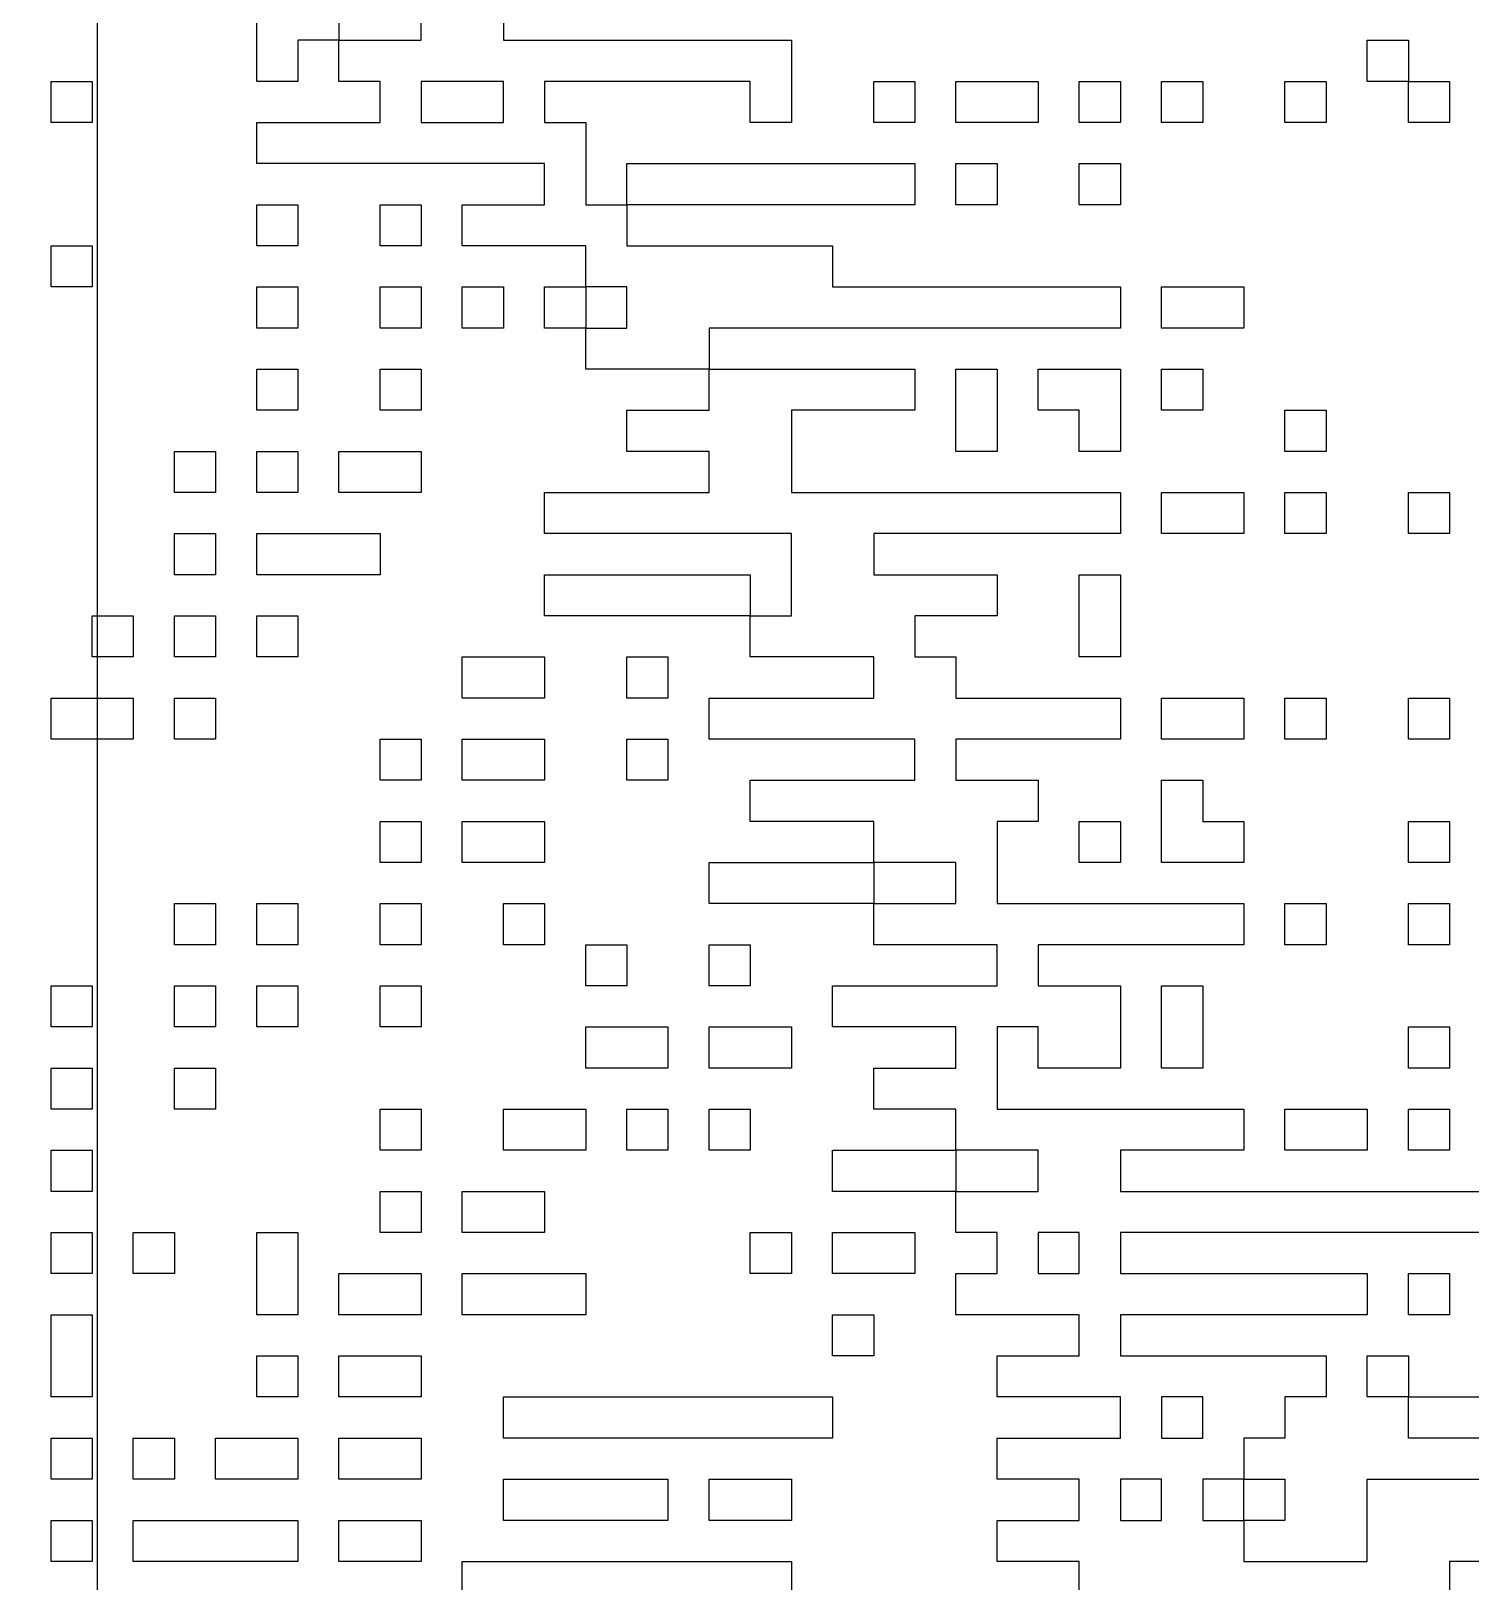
# Model space of a CAD drawing. Header units: inches. Extents: x 0.02 to 6.01, y 0.01 to 5.6.
# Drawn here: x 3.8224 to 3.9937, y 3.0214 to 3.206 of the extents above; entities that cross this region are included whole.
import ezdxf

# ---------------------------------------------------------------- set-up
doc = ezdxf.new("R2010")
doc.units = ezdxf.units.IN
doc.header["$MEASUREMENT"] = 0
for name, color, linetype in [('Bottom Layer', 5, 'Continuous'), ('Bottom Overlay', 54, 'Continuous'), ('Top Layer', 1, 'Continuous')]:
    doc.layers.add(name, color=color, linetype=linetype)

msp = doc.modelspace()

# ---------------------------------------------------------------- linework, layer by layer
at = {"layer": 'Bottom Layer'}
msp.add_lwpolyline([(4.54993, 5.5954, 0.01, 0.01, -0.760418), (3.00371, 0.01993, 0.01, 0.01, 0)], format="xyseb", dxfattribs=at)
at = {"layer": 'Bottom Overlay'}
for p, q in [((3.84923, 3.2), (3.84923, 3.20979)), ((3.85901, 3.20979), (3.85901, 3.20489)), ((3.8688, 3.20489), (3.8688, 3.20979)), ((3.87859, 3.20979), (3.87859, 3.20489)), ((3.85412, 3.20489), (3.85412, 3.2)), ((3.85901, 3.20489), (3.85412, 3.20489)), ((3.85901, 3.2), (3.85901, 3.20489)), ((3.85901, 3.20489), (3.8688, 3.20489)), ((3.87859, 3.20489), (3.91284, 3.20489)), ((3.91284, 3.20489), (3.91284, 3.19511)), ((3.98135, 3.2), (3.98135, 3.20489)), ((3.98135, 3.20489), (3.98624, 3.20489)), ((3.98624, 3.20489), (3.98624, 3.2)), ((3.82476, 3.2), (3.82965, 3.2)), ((3.82476, 3.19511), (3.82476, 3.2)), ((3.82965, 3.2), (3.82965, 3.19511)), ((3.85412, 3.2), (3.84923, 3.2)), ((3.86391, 3.2), (3.85901, 3.2)), ((3.86391, 3.19511), (3.86391, 3.2)), ((3.87859, 3.2), (3.8688, 3.2)), ((3.8688, 3.2), (3.8688, 3.19511)), ((3.87859, 3.19511), (3.87859, 3.2)), ((3.90795, 3.2), (3.88348, 3.2)), ((3.88348, 3.2), (3.88348, 3.19511)), ((3.90795, 3.19511), (3.90795, 3.2)), ((3.92263, 3.19511), (3.92263, 3.2)), ((3.92263, 3.2), (3.92752, 3.2)), ((3.92752, 3.2), (3.92752, 3.19511)), ((3.93241, 3.19511), (3.93241, 3.2)), ((3.93241, 3.2), (3.9422, 3.2)), ((3.9422, 3.2), (3.9422, 3.19511)), ((3.94709, 3.19511), (3.94709, 3.2)), ((3.94709, 3.2), (3.95199, 3.2)), ((3.95199, 3.2), (3.95199, 3.19511)), ((3.95688, 3.19511), (3.95688, 3.2)), ((3.95688, 3.2), (3.96177, 3.2)), ((3.96177, 3.2), (3.96177, 3.19511)), ((3.97156, 3.19511), (3.97156, 3.2)), ((3.97156, 3.2), (3.97645, 3.2)), ((3.97645, 3.2), (3.97645, 3.19511)), ((3.98624, 3.2), (3.98135, 3.2)), ((3.98624, 3.19511), (3.98624, 3.2)), ((3.98624, 3.2), (3.99113, 3.2)), ((3.99113, 3.2), (3.99113, 3.19511)), ((3.82965, 3.19511), (3.82476, 3.19511)), ((3.84923, 3.19021), (3.84923, 3.19511)), ((3.84923, 3.19511), (3.86391, 3.19511)), ((3.8688, 3.19511), (3.87859, 3.19511)), ((3.88348, 3.19511), (3.88837, 3.19511)), ((3.88837, 3.19511), (3.88837, 3.18532)), ((3.91284, 3.19511), (3.90795, 3.19511)), ((3.92752, 3.19511), (3.92263, 3.19511)), ((3.9422, 3.19511), (3.93241, 3.19511)), ((3.95199, 3.19511), (3.94709, 3.19511)), ((3.96177, 3.19511), (3.95688, 3.19511)), ((3.97645, 3.19511), (3.97156, 3.19511)), ((3.99113, 3.19511), (3.98624, 3.19511)), ((3.88348, 3.19021), (3.84923, 3.19021)), ((3.88348, 3.18532), (3.88348, 3.19021)), ((3.89327, 3.18532), (3.89327, 3.19021)), ((3.89327, 3.19021), (3.92263, 3.19021)), ((3.92263, 3.19021), (3.92752, 3.19021)), ((3.92752, 3.19021), (3.92752, 3.18532)), ((3.93241, 3.19021), (3.93731, 3.19021)), ((3.93241, 3.18532), (3.93241, 3.19021)), ((3.93731, 3.19021), (3.93731, 3.18532)), ((3.94709, 3.19021), (3.95199, 3.19021)), ((3.94709, 3.18532), (3.94709, 3.19021)), ((3.95199, 3.19021), (3.95199, 3.18532)), ((3.84923, 3.18043), (3.84923, 3.18532)), ((3.84923, 3.18532), (3.85412, 3.18532)), ((3.85412, 3.18532), (3.85412, 3.18043)), ((3.86391, 3.18043), (3.86391, 3.18532)), ((3.86391, 3.18532), (3.8688, 3.18532)), ((3.8688, 3.18532), (3.8688, 3.18043)), ((3.87369, 3.18043), (3.87369, 3.18532)), ((3.87369, 3.18532), (3.88348, 3.18532)), ((3.88837, 3.18532), (3.89327, 3.18532)), ((3.89327, 3.18532), (3.89327, 3.18043)), ((3.92752, 3.18532), (3.89327, 3.18532)), ((3.93731, 3.18532), (3.93241, 3.18532)), ((3.95199, 3.18532), (3.94709, 3.18532)), ((3.82476, 3.18043), (3.82965, 3.18043)), ((3.82476, 3.17553), (3.82476, 3.18043)), ((3.82965, 3.18043), (3.82965, 3.17553)), ((3.85412, 3.18043), (3.84923, 3.18043)), ((3.8688, 3.18043), (3.86391, 3.18043)), ((3.88837, 3.18043), (3.87369, 3.18043)), ((3.88837, 3.17553), (3.88837, 3.18043)), ((3.89327, 3.18043), (3.91773, 3.18043)), ((3.91773, 3.18043), (3.91773, 3.17553)), ((3.82965, 3.17553), (3.82476, 3.17553)), ((3.84923, 3.17064), (3.84923, 3.17553)), ((3.84923, 3.17553), (3.85412, 3.17553)), ((3.85412, 3.17553), (3.85412, 3.17064)), ((3.86391, 3.17064), (3.86391, 3.17553)), ((3.86391, 3.17553), (3.8688, 3.17553)), ((3.8688, 3.17553), (3.8688, 3.17064)), ((3.87369, 3.17064), (3.87369, 3.17553)), ((3.87369, 3.17553), (3.87859, 3.17553)), ((3.87859, 3.17553), (3.87859, 3.17064)), ((3.88348, 3.17064), (3.88348, 3.17553)), ((3.88348, 3.17553), (3.88837, 3.17553)), ((3.88837, 3.17553), (3.88837, 3.17064)), ((3.89327, 3.17553), (3.88837, 3.17553)), ((3.89327, 3.17064), (3.89327, 3.17553)), ((3.91773, 3.17553), (3.95199, 3.17553)), ((3.95199, 3.17553), (3.95199, 3.17064)), ((3.95688, 3.17064), (3.95688, 3.17553)), ((3.95688, 3.17553), (3.96667, 3.17553)), ((3.96667, 3.17553), (3.96667, 3.17064)), ((3.85412, 3.17064), (3.84923, 3.17064)), ((3.8688, 3.17064), (3.86391, 3.17064)), ((3.87859, 3.17064), (3.87369, 3.17064)), ((3.88837, 3.17064), (3.88348, 3.17064)), ((3.88837, 3.16575), (3.88837, 3.17064)), ((3.88837, 3.17064), (3.89327, 3.17064)), ((3.95199, 3.17064), (3.90305, 3.17064)), ((3.90305, 3.17064), (3.90305, 3.16575)), ((3.96667, 3.17064), (3.95688, 3.17064)), ((3.84923, 3.16085), (3.84923, 3.16575)), ((3.84923, 3.16575), (3.85412, 3.16575)), ((3.85412, 3.16575), (3.85412, 3.16085)), ((3.86391, 3.16085), (3.86391, 3.16575)), ((3.86391, 3.16575), (3.8688, 3.16575)), ((3.8688, 3.16575), (3.8688, 3.16085)), ((3.90305, 3.16575), (3.88837, 3.16575)), ((3.90305, 3.16085), (3.90305, 3.16575)), ((3.90305, 3.16575), (3.92752, 3.16575)), ((3.92752, 3.16575), (3.92752, 3.16085)), ((3.93241, 3.16085), (3.93241, 3.16575)), ((3.93241, 3.16575), (3.93731, 3.16575)), ((3.93731, 3.16575), (3.93731, 3.15596)), ((3.9422, 3.16085), (3.9422, 3.16575)), ((3.9422, 3.16575), (3.95199, 3.16575)), ((3.95199, 3.16575), (3.95199, 3.15596)), ((3.95688, 3.16085), (3.95688, 3.16575)), ((3.95688, 3.16575), (3.96177, 3.16575)), ((3.96177, 3.16575), (3.96177, 3.16085)), ((3.85412, 3.16085), (3.84923, 3.16085)), ((3.8688, 3.16085), (3.86391, 3.16085)), ((3.89327, 3.15596), (3.89327, 3.16085)), ((3.89327, 3.16085), (3.90305, 3.16085)), ((3.92752, 3.16085), (3.91284, 3.16085)), ((3.91284, 3.16085), (3.91284, 3.15107)), ((3.93241, 3.15596), (3.93241, 3.16085)), ((3.94709, 3.16085), (3.9422, 3.16085)), ((3.94709, 3.15596), (3.94709, 3.16085)), ((3.96177, 3.16085), (3.95688, 3.16085)), ((3.97156, 3.15596), (3.97156, 3.16085)), ((3.97156, 3.16085), (3.97645, 3.16085)), ((3.97645, 3.16085), (3.97645, 3.15596)), ((3.83944, 3.15107), (3.83944, 3.15596)), ((3.83944, 3.15596), (3.84433, 3.15596)), ((3.84433, 3.15596), (3.84433, 3.15107)), ((3.84923, 3.15107), (3.84923, 3.15596)), ((3.84923, 3.15596), (3.85412, 3.15596)), ((3.85412, 3.15596), (3.85412, 3.15107)), ((3.85901, 3.15107), (3.85901, 3.15596)), ((3.85901, 3.15596), (3.86391, 3.15596)), ((3.86391, 3.15596), (3.8688, 3.15596)), ((3.8688, 3.15596), (3.8688, 3.15107)), ((3.90305, 3.15596), (3.89327, 3.15596)), ((3.90305, 3.15107), (3.90305, 3.15596)), ((3.93731, 3.15596), (3.93241, 3.15596)), ((3.95199, 3.15596), (3.94709, 3.15596)), ((3.97645, 3.15596), (3.97156, 3.15596)), ((3.84433, 3.15107), (3.83944, 3.15107)), ((3.85412, 3.15107), (3.84923, 3.15107)), ((3.8688, 3.15107), (3.85901, 3.15107)), ((3.88348, 3.14617), (3.88348, 3.15107)), ((3.88348, 3.15107), (3.90305, 3.15107)), ((3.91284, 3.15107), (3.95199, 3.15107)), ((3.95199, 3.15107), (3.95199, 3.14617)), ((3.95688, 3.14617), (3.95688, 3.15107)), ((3.95688, 3.15107), (3.96667, 3.15107)), ((3.96667, 3.15107), (3.96667, 3.14617)), ((3.97156, 3.15107), (3.97645, 3.15107)), ((3.97156, 3.14617), (3.97156, 3.15107)), ((3.97645, 3.15107), (3.97645, 3.14617)), ((3.98624, 3.14617), (3.98624, 3.15107)), ((3.98624, 3.15107), (3.99113, 3.15107)), ((3.99113, 3.15107), (3.99113, 3.14617)), ((3.83944, 3.14617), (3.84433, 3.14617)), ((3.83944, 3.14128), (3.83944, 3.14617)), ((3.84433, 3.14617), (3.84433, 3.14128)), ((3.84923, 3.14128), (3.84923, 3.14617)), ((3.84923, 3.14617), (3.85412, 3.14617)), ((3.85412, 3.14617), (3.85901, 3.14617)), ((3.85901, 3.14617), (3.86391, 3.14617)), ((3.86391, 3.14617), (3.86391, 3.14128)), ((3.91284, 3.14617), (3.88348, 3.14617)), ((3.91284, 3.13639), (3.91284, 3.14617)), ((3.95199, 3.14617), (3.92263, 3.14617)), ((3.92263, 3.14617), (3.92263, 3.14128)), ((3.96177, 3.14617), (3.95688, 3.14617)), ((3.96667, 3.14617), (3.96177, 3.14617)), ((3.97645, 3.14617), (3.97156, 3.14617)), ((3.99113, 3.14617), (3.98624, 3.14617)), ((3.84433, 3.14128), (3.83944, 3.14128)), ((3.86391, 3.14128), (3.84923, 3.14128)), ((3.88348, 3.13639), (3.88348, 3.14128)), ((3.88348, 3.14128), (3.90795, 3.14128)), ((3.90795, 3.14128), (3.90795, 3.13639)), ((3.92263, 3.14128), (3.93731, 3.14128)), ((3.93731, 3.14128), (3.93731, 3.13639)), ((3.94709, 3.13149), (3.94709, 3.14128)), ((3.94709, 3.14128), (3.95199, 3.14128)), ((3.95199, 3.14128), (3.95199, 3.13149)), ((3.82965, 3.13149), (3.82965, 3.13639)), ((3.82965, 3.13639), (3.83455, 3.13639)), ((3.83455, 3.13639), (3.83455, 3.13149)), ((3.83944, 3.13639), (3.84433, 3.13639)), ((3.83944, 3.13149), (3.83944, 3.13639)), ((3.84433, 3.13639), (3.84433, 3.13149)), ((3.84923, 3.13149), (3.84923, 3.13639)), ((3.84923, 3.13639), (3.85412, 3.13639)), ((3.85412, 3.13639), (3.85412, 3.13149)), ((3.90305, 3.13639), (3.88348, 3.13639)), ((3.90795, 3.13639), (3.90305, 3.13639)), ((3.90795, 3.13149), (3.90795, 3.13639)), ((3.90795, 3.13639), (3.91284, 3.13639)), ((3.93731, 3.13639), (3.92752, 3.13639)), ((3.92752, 3.13639), (3.92752, 3.13149)), ((3.83455, 3.13149), (3.82965, 3.13149)), ((3.84433, 3.13149), (3.83944, 3.13149)), ((3.85412, 3.13149), (3.84923, 3.13149)), ((3.87369, 3.1266), (3.87369, 3.13149)), ((3.87369, 3.13149), (3.88348, 3.13149)), ((3.88348, 3.13149), (3.88348, 3.1266)), ((3.89327, 3.13149), (3.89816, 3.13149)), ((3.89327, 3.1266), (3.89327, 3.13149)), ((3.89816, 3.13149), (3.89816, 3.1266)), ((3.92263, 3.13149), (3.90795, 3.13149)), ((3.92263, 3.1266), (3.92263, 3.13149)), ((3.92752, 3.13149), (3.93241, 3.13149)), ((3.93241, 3.13149), (3.93241, 3.1266)), ((3.95199, 3.13149), (3.94709, 3.13149)), ((3.82476, 3.1266), (3.82965, 3.1266)), ((3.82476, 3.12171), (3.82476, 3.1266)), ((3.82965, 3.1266), (3.83455, 3.1266)), ((3.83455, 3.1266), (3.83455, 3.12171)), ((3.83944, 3.12171), (3.83944, 3.1266)), ((3.83944, 3.1266), (3.84433, 3.1266)), ((3.84433, 3.1266), (3.84433, 3.12171)), ((3.88348, 3.1266), (3.87369, 3.1266)), ((3.89816, 3.1266), (3.89327, 3.1266)), ((3.90305, 3.12171), (3.90305, 3.1266)), ((3.90305, 3.1266), (3.92263, 3.1266)), ((3.93241, 3.1266), (3.95199, 3.1266)), ((3.95199, 3.1266), (3.95199, 3.12171)), ((3.95688, 3.12171), (3.95688, 3.1266)), ((3.95688, 3.1266), (3.96667, 3.1266)), ((3.96667, 3.1266), (3.96667, 3.12171)), ((3.97156, 3.12171), (3.97156, 3.1266)), ((3.97156, 3.1266), (3.97645, 3.1266)), ((3.97645, 3.1266), (3.97645, 3.12171)), ((3.98624, 3.12171), (3.98624, 3.1266)), ((3.98624, 3.1266), (3.99113, 3.1266)), ((3.99113, 3.1266), (3.99113, 3.12171)), ((3.83455, 3.12171), (3.82476, 3.12171)), ((3.84433, 3.12171), (3.83944, 3.12171)), ((3.86391, 3.12171), (3.8688, 3.12171)), ((3.86391, 3.11681), (3.86391, 3.12171)), ((3.8688, 3.12171), (3.8688, 3.11681)), ((3.87369, 3.11681), (3.87369, 3.12171)), ((3.87369, 3.12171), (3.88348, 3.12171)), ((3.88348, 3.12171), (3.88348, 3.11681)), ((3.89327, 3.11681), (3.89327, 3.12171)), ((3.89327, 3.12171), (3.89816, 3.12171)), ((3.89816, 3.12171), (3.89816, 3.11681)), ((3.92752, 3.12171), (3.90305, 3.12171)), ((3.92752, 3.11681), (3.92752, 3.12171)), ((3.95199, 3.12171), (3.93241, 3.12171)), ((3.93241, 3.12171), (3.93241, 3.11681)), ((3.96177, 3.12171), (3.95688, 3.12171)), ((3.96667, 3.12171), (3.96177, 3.12171)), ((3.97645, 3.12171), (3.97156, 3.12171)), ((3.99113, 3.12171), (3.98624, 3.12171)), ((3.8688, 3.11681), (3.86391, 3.11681)), ((3.88348, 3.11681), (3.87369, 3.11681)), ((3.89816, 3.11681), (3.89327, 3.11681)), ((3.90795, 3.11192), (3.90795, 3.11681)), ((3.90795, 3.11681), (3.92752, 3.11681)), ((3.93241, 3.11681), (3.9422, 3.11681)), ((3.9422, 3.11681), (3.9422, 3.11192)), ((3.95688, 3.10703), (3.95688, 3.11681)), ((3.95688, 3.11681), (3.96177, 3.11681)), ((3.96177, 3.11681), (3.96177, 3.11192)), ((3.86391, 3.11192), (3.8688, 3.11192)), ((3.86391, 3.10703), (3.86391, 3.11192)), ((3.8688, 3.11192), (3.8688, 3.10703)), ((3.87369, 3.10703), (3.87369, 3.11192)), ((3.87369, 3.11192), (3.88348, 3.11192)), ((3.88348, 3.11192), (3.88348, 3.10703)), ((3.92263, 3.11192), (3.90795, 3.11192)), ((3.92263, 3.10703), (3.92263, 3.11192)), ((3.9422, 3.11192), (3.93731, 3.11192)), ((3.93731, 3.11192), (3.93731, 3.10213)), ((3.94709, 3.10703), (3.94709, 3.11192)), ((3.94709, 3.11192), (3.95199, 3.11192)), ((3.95199, 3.11192), (3.95199, 3.10703)), ((3.96177, 3.11192), (3.96667, 3.11192)), ((3.96667, 3.11192), (3.96667, 3.10703)), ((3.98624, 3.10703), (3.98624, 3.11192)), ((3.98624, 3.11192), (3.99113, 3.11192)), ((3.99113, 3.11192), (3.99113, 3.10703)), ((3.8688, 3.10703), (3.86391, 3.10703)), ((3.88348, 3.10703), (3.87369, 3.10703)), ((3.90305, 3.10213), (3.90305, 3.10703)), ((3.90305, 3.10703), (3.91284, 3.10703)), ((3.91284, 3.10703), (3.91773, 3.10703)), ((3.91773, 3.10703), (3.92263, 3.10703)), ((3.92263, 3.10703), (3.92263, 3.10213)), ((3.93241, 3.10703), (3.92263, 3.10703)), ((3.93241, 3.10213), (3.93241, 3.10703)), ((3.95199, 3.10703), (3.94709, 3.10703)), ((3.96177, 3.10703), (3.95688, 3.10703)), ((3.96667, 3.10703), (3.96177, 3.10703)), ((3.99113, 3.10703), (3.98624, 3.10703)), ((3.83944, 3.10213), (3.84433, 3.10213)), ((3.83944, 3.09724), (3.83944, 3.10213)), ((3.84433, 3.10213), (3.84433, 3.09724)), ((3.84923, 3.10213), (3.85412, 3.10213)), ((3.84923, 3.09724), (3.84923, 3.10213)), ((3.85412, 3.10213), (3.85412, 3.09724)), ((3.86391, 3.09724), (3.86391, 3.10213)), ((3.86391, 3.10213), (3.8688, 3.10213)), ((3.8688, 3.10213), (3.8688, 3.09724)), ((3.87859, 3.10213), (3.88348, 3.10213)), ((3.87859, 3.09724), (3.87859, 3.10213)), ((3.88348, 3.10213), (3.88348, 3.09724)), ((3.92263, 3.10213), (3.90305, 3.10213)), ((3.92263, 3.09724), (3.92263, 3.10213)), ((3.92263, 3.10213), (3.93241, 3.10213)), ((3.93731, 3.10213), (3.96667, 3.10213)), ((3.96667, 3.10213), (3.96667, 3.09724)), ((3.97156, 3.10213), (3.97645, 3.10213)), ((3.97156, 3.09724), (3.97156, 3.10213)), ((3.97645, 3.10213), (3.97645, 3.09724)), ((3.98624, 3.09724), (3.98624, 3.10213)), ((3.98624, 3.10213), (3.99113, 3.10213)), ((3.99113, 3.10213), (3.99113, 3.09724)), ((3.84433, 3.09724), (3.83944, 3.09724)), ((3.85412, 3.09724), (3.84923, 3.09724)), ((3.8688, 3.09724), (3.86391, 3.09724)), ((3.88348, 3.09724), (3.87859, 3.09724)), ((3.88837, 3.09724), (3.89327, 3.09724)), ((3.88837, 3.09235), (3.88837, 3.09724)), ((3.89327, 3.09724), (3.89327, 3.09235)), ((3.90305, 3.09235), (3.90305, 3.09724)), ((3.90305, 3.09724), (3.90795, 3.09724)), ((3.90795, 3.09724), (3.90795, 3.09235)), ((3.93731, 3.09724), (3.92263, 3.09724)), ((3.93731, 3.09235), (3.93731, 3.09724)), ((3.96667, 3.09724), (3.9422, 3.09724)), ((3.9422, 3.09724), (3.9422, 3.09235)), ((3.97645, 3.09724), (3.97156, 3.09724)), ((3.99113, 3.09724), (3.98624, 3.09724)), ((3.82476, 3.08745), (3.82476, 3.09235)), ((3.82476, 3.09235), (3.82965, 3.09235)), ((3.82965, 3.09235), (3.82965, 3.08745)), ((3.83944, 3.08745), (3.83944, 3.09235)), ((3.83944, 3.09235), (3.84433, 3.09235)), ((3.84433, 3.09235), (3.84433, 3.08745)), ((3.84923, 3.08745), (3.84923, 3.09235)), ((3.84923, 3.09235), (3.85412, 3.09235)), ((3.85412, 3.09235), (3.85412, 3.08745)), ((3.86391, 3.08745), (3.86391, 3.09235)), ((3.86391, 3.09235), (3.8688, 3.09235)), ((3.8688, 3.09235), (3.8688, 3.08745)), ((3.89327, 3.09235), (3.88837, 3.09235)), ((3.90795, 3.09235), (3.90305, 3.09235)), ((3.91773, 3.08745), (3.91773, 3.09235)), ((3.91773, 3.09235), (3.93731, 3.09235)), ((3.9422, 3.09235), (3.95199, 3.09235)), ((3.95199, 3.09235), (3.95199, 3.08256)), ((3.95688, 3.08256), (3.95688, 3.09235)), ((3.95688, 3.09235), (3.96177, 3.09235)), ((3.96177, 3.09235), (3.96177, 3.08745)), ((3.82965, 3.08745), (3.82476, 3.08745)), ((3.84433, 3.08745), (3.83944, 3.08745)), ((3.85412, 3.08745), (3.84923, 3.08745)), ((3.8688, 3.08745), (3.86391, 3.08745)), ((3.88837, 3.08256), (3.88837, 3.08745)), ((3.88837, 3.08745), (3.89327, 3.08745)), ((3.89327, 3.08745), (3.89816, 3.08745)), ((3.89816, 3.08745), (3.89816, 3.08256)), ((3.90305, 3.08256), (3.90305, 3.08745)), ((3.90305, 3.08745), (3.91284, 3.08745)), ((3.91284, 3.08745), (3.91284, 3.08256)), ((3.93241, 3.08745), (3.91773, 3.08745)), ((3.93241, 3.08256), (3.93241, 3.08745)), ((3.9422, 3.08745), (3.93731, 3.08745)), ((3.93731, 3.08745), (3.93731, 3.07767)), ((3.9422, 3.08256), (3.9422, 3.08745)), ((3.96177, 3.08745), (3.96177, 3.08256)), ((3.98624, 3.08256), (3.98624, 3.08745)), ((3.98624, 3.08745), (3.99113, 3.08745)), ((3.99113, 3.08745), (3.99113, 3.08256)), ((3.82476, 3.07767), (3.82476, 3.08256)), ((3.82476, 3.08256), (3.82965, 3.08256)), ((3.82965, 3.08256), (3.82965, 3.07767)), ((3.83944, 3.07767), (3.83944, 3.08256)), ((3.83944, 3.08256), (3.84433, 3.08256)), ((3.84433, 3.08256), (3.84433, 3.07767)), ((3.89816, 3.08256), (3.88837, 3.08256)), ((3.90795, 3.08256), (3.90305, 3.08256)), ((3.91284, 3.08256), (3.90795, 3.08256)), ((3.92263, 3.07767), (3.92263, 3.08256)), ((3.92263, 3.08256), (3.93241, 3.08256)), ((3.95199, 3.08256), (3.9422, 3.08256)), ((3.96177, 3.08256), (3.95688, 3.08256)), ((3.99113, 3.08256), (3.98624, 3.08256)), ((3.82965, 3.07767), (3.82476, 3.07767)), ((3.84433, 3.07767), (3.83944, 3.07767)), ((3.86391, 3.07277), (3.86391, 3.07767)), ((3.86391, 3.07767), (3.8688, 3.07767)), ((3.8688, 3.07767), (3.8688, 3.07277)), ((3.87859, 3.07277), (3.87859, 3.07767)), ((3.87859, 3.07767), (3.88837, 3.07767)), ((3.88837, 3.07767), (3.88837, 3.07277)), ((3.89327, 3.07767), (3.89816, 3.07767)), ((3.89327, 3.07277), (3.89327, 3.07767)), ((3.89816, 3.07767), (3.89816, 3.07277)), ((3.90305, 3.07767), (3.90795, 3.07767)), ((3.90305, 3.07277), (3.90305, 3.07767)), ((3.90795, 3.07767), (3.90795, 3.07277)), ((3.93241, 3.07767), (3.92263, 3.07767)), ((3.93241, 3.07277), (3.93241, 3.07767)), ((3.93731, 3.07767), (3.96667, 3.07767)), ((3.96667, 3.07767), (3.96667, 3.07277)), ((3.97156, 3.07277), (3.97156, 3.07767)), ((3.97156, 3.07767), (3.98135, 3.07767)), ((3.98135, 3.07767), (3.98135, 3.07277)), ((3.98624, 3.07767), (3.99113, 3.07767)), ((3.98624, 3.07277), (3.98624, 3.07767)), ((3.99113, 3.07767), (3.99113, 3.07277)), ((3.82476, 3.06788), (3.82476, 3.07277)), ((3.82476, 3.07277), (3.82965, 3.07277)), ((3.82965, 3.07277), (3.82965, 3.06788)), ((3.8688, 3.07277), (3.86391, 3.07277)), ((3.88837, 3.07277), (3.87859, 3.07277)), ((3.89816, 3.07277), (3.89327, 3.07277)), ((3.90795, 3.07277), (3.90305, 3.07277)), ((3.91773, 3.07277), (3.92263, 3.07277)), ((3.91773, 3.06788), (3.91773, 3.07277)), ((3.92263, 3.07277), (3.93241, 3.07277)), ((3.93241, 3.07277), (3.93241, 3.06788)), ((3.9422, 3.07277), (3.93241, 3.07277)), ((3.9422, 3.06788), (3.9422, 3.07277)), ((3.96667, 3.07277), (3.95199, 3.07277)), ((3.95199, 3.07277), (3.95199, 3.06788)), ((3.97645, 3.07277), (3.97156, 3.07277)), ((3.98135, 3.07277), (3.97645, 3.07277)), ((3.99113, 3.07277), (3.98624, 3.07277)), ((3.82965, 3.06788), (3.82476, 3.06788)), ((3.86391, 3.06299), (3.86391, 3.06788)), ((3.86391, 3.06788), (3.8688, 3.06788)), ((3.8688, 3.06788), (3.8688, 3.06299)), ((3.87369, 3.06299), (3.87369, 3.06788)), ((3.87369, 3.06788), (3.87859, 3.06788)), ((3.87859, 3.06788), (3.88348, 3.06788)), ((3.88348, 3.06788), (3.88348, 3.06299)), ((3.93241, 3.06788), (3.91773, 3.06788)), ((3.93241, 3.06299), (3.93241, 3.06788)), ((3.93241, 3.06788), (3.9422, 3.06788)), ((3.95199, 3.06788), (4.01071, 3.06788)), ((3.82476, 3.06299), (3.82965, 3.06299)), ((3.82476, 3.05809), (3.82476, 3.06299)), ((3.82965, 3.06299), (3.82965, 3.05809)), ((3.83455, 3.05809), (3.83455, 3.06299)), ((3.83455, 3.06299), (3.83944, 3.06299)), ((3.83944, 3.06299), (3.83944, 3.05809)), ((3.84923, 3.05809), (3.84923, 3.06299)), ((3.84923, 3.06299), (3.85412, 3.06299)), ((3.85412, 3.06299), (3.85412, 3.0532)), ((3.8688, 3.06299), (3.86391, 3.06299)), ((3.88348, 3.06299), (3.87369, 3.06299)), ((3.90795, 3.06299), (3.91284, 3.06299)), ((3.90795, 3.05809), (3.90795, 3.06299)), ((3.91284, 3.06299), (3.91284, 3.05809)), ((3.91773, 3.05809), (3.91773, 3.06299)), ((3.91773, 3.06299), (3.92752, 3.06299)), ((3.92752, 3.06299), (3.92752, 3.05809)), ((3.93731, 3.06299), (3.93241, 3.06299)), ((3.93731, 3.05809), (3.93731, 3.06299)), ((3.94709, 3.06299), (3.9422, 3.06299)), ((3.9422, 3.06299), (3.9422, 3.05809)), ((3.94709, 3.05809), (3.94709, 3.06299)), ((4.01071, 3.06299), (3.95199, 3.06299)), ((3.95199, 3.06299), (3.95199, 3.05809)), ((3.82965, 3.05809), (3.82476, 3.05809)), ((3.83944, 3.05809), (3.83455, 3.05809)), ((3.84923, 3.0532), (3.84923, 3.05809)), ((3.85901, 3.0532), (3.85901, 3.05809)), ((3.85901, 3.05809), (3.8688, 3.05809)), ((3.8688, 3.05809), (3.8688, 3.0532)), ((3.87369, 3.0532), (3.87369, 3.05809)), ((3.87369, 3.05809), (3.88837, 3.05809)), ((3.88837, 3.05809), (3.88837, 3.0532)), ((3.91284, 3.05809), (3.90795, 3.05809)), ((3.92752, 3.05809), (3.91773, 3.05809)), ((3.93241, 3.0532), (3.93241, 3.05809)), ((3.93241, 3.05809), (3.93731, 3.05809)), ((3.9422, 3.05809), (3.94709, 3.05809)), ((3.95199, 3.05809), (3.98135, 3.05809)), ((3.98135, 3.05809), (3.98135, 3.0532)), ((3.98624, 3.0532), (3.98624, 3.05809)), ((3.98624, 3.05809), (3.99113, 3.05809)), ((3.99113, 3.05809), (3.99113, 3.0532)), ((3.82476, 3.04341), (3.82476, 3.0532)), ((3.82476, 3.0532), (3.82965, 3.0532)), ((3.82965, 3.0532), (3.82965, 3.04341)), ((3.85412, 3.0532), (3.84923, 3.0532)), ((3.86391, 3.0532), (3.85901, 3.0532)), ((3.8688, 3.0532), (3.86391, 3.0532)), ((3.87859, 3.0532), (3.87369, 3.0532)), ((3.88348, 3.0532), (3.87859, 3.0532)), ((3.88837, 3.0532), (3.88348, 3.0532)), ((3.91773, 3.0532), (3.92263, 3.0532)), ((3.91773, 3.04831), (3.91773, 3.0532)), ((3.92263, 3.0532), (3.92263, 3.04831)), ((3.94709, 3.0532), (3.93241, 3.0532)), ((3.94709, 3.04831), (3.94709, 3.0532)), ((3.98135, 3.0532), (3.95199, 3.0532)), ((3.95199, 3.0532), (3.95199, 3.04831)), ((3.99113, 3.0532), (3.98624, 3.0532)), ((3.84923, 3.04831), (3.85412, 3.04831)), ((3.84923, 3.04341), (3.84923, 3.04831)), ((3.85412, 3.04831), (3.85412, 3.04341)), ((3.85901, 3.04341), (3.85901, 3.04831)), ((3.85901, 3.04831), (3.86391, 3.04831)), ((3.86391, 3.04831), (3.8688, 3.04831)), ((3.8688, 3.04831), (3.8688, 3.04341)), ((3.92263, 3.04831), (3.91773, 3.04831)), ((3.93731, 3.04341), (3.93731, 3.04831)), ((3.93731, 3.04831), (3.94709, 3.04831)), ((3.95199, 3.04831), (3.97645, 3.04831)), ((3.97645, 3.04831), (3.97645, 3.04341)), ((3.98135, 3.04341), (3.98135, 3.04831)), ((3.98135, 3.04831), (3.98624, 3.04831)), ((3.98624, 3.04831), (3.98624, 3.04341)), ((3.82965, 3.04341), (3.82476, 3.04341)), ((3.85412, 3.04341), (3.84923, 3.04341)), ((3.8688, 3.04341), (3.85901, 3.04341)), ((3.87859, 3.03852), (3.87859, 3.04341)), ((3.87859, 3.04341), (3.89816, 3.04341)), ((3.89816, 3.04341), (3.90305, 3.04341)), ((3.90305, 3.04341), (3.91773, 3.04341)), ((3.91773, 3.04341), (3.91773, 3.03852)), ((3.95199, 3.04341), (3.93731, 3.04341)), ((3.95199, 3.03852), (3.95199, 3.04341)), ((3.96177, 3.04341), (3.95688, 3.04341)), ((3.95688, 3.04341), (3.95688, 3.03852)), ((3.96177, 3.03852), (3.96177, 3.04341)), ((3.97645, 3.04341), (3.97156, 3.04341)), ((3.97156, 3.04341), (3.97156, 3.03852)), ((3.98624, 3.04341), (3.98135, 3.04341)), ((3.98624, 3.03852), (3.98624, 3.04341)), ((3.98624, 3.04341), (4.01071, 3.04341)), ((3.82476, 3.03363), (3.82476, 3.03852)), ((3.82476, 3.03852), (3.82965, 3.03852)), ((3.82965, 3.03852), (3.82965, 3.03363)), ((3.83455, 3.03363), (3.83455, 3.03852)), ((3.83455, 3.03852), (3.83944, 3.03852)), ((3.83944, 3.03852), (3.83944, 3.03363)), ((3.84433, 3.03363), (3.84433, 3.03852)), ((3.84433, 3.03852), (3.85412, 3.03852)), ((3.85412, 3.03852), (3.85412, 3.03363)), ((3.85901, 3.03363), (3.85901, 3.03852)), ((3.85901, 3.03852), (3.8688, 3.03852)), ((3.8688, 3.03852), (3.8688, 3.03363)), ((3.91773, 3.03852), (3.87859, 3.03852)), ((3.93731, 3.03363), (3.93731, 3.03852)), ((3.93731, 3.03852), (3.95199, 3.03852)), ((3.95688, 3.03852), (3.96177, 3.03852)), ((3.97156, 3.03852), (3.96667, 3.03852)), ((3.96667, 3.03852), (3.96667, 3.03363)), ((4.00581, 3.03852), (3.98624, 3.03852)), ((3.82965, 3.03363), (3.82476, 3.03363)), ((3.83944, 3.03363), (3.83455, 3.03363)), ((3.85412, 3.03363), (3.84433, 3.03363)), ((3.86391, 3.03363), (3.85901, 3.03363)), ((3.8688, 3.03363), (3.86391, 3.03363)), ((3.87859, 3.02873), (3.87859, 3.03363)), ((3.87859, 3.03363), (3.89816, 3.03363)), ((3.89816, 3.03363), (3.89816, 3.02873)), ((3.90305, 3.02873), (3.90305, 3.03363)), ((3.90305, 3.03363), (3.91284, 3.03363)), ((3.91284, 3.03363), (3.91284, 3.02873)), ((3.94709, 3.03363), (3.93731, 3.03363)), ((3.94709, 3.02873), (3.94709, 3.03363)), ((3.95688, 3.03363), (3.95199, 3.03363)), ((3.95199, 3.03363), (3.95199, 3.02873)), ((3.95688, 3.02873), (3.95688, 3.03363)), ((3.96667, 3.03363), (3.96177, 3.03363)), ((3.96177, 3.03363), (3.96177, 3.02873)), ((3.96667, 3.02873), (3.96667, 3.03363)), ((3.96667, 3.03363), (3.97156, 3.03363)), ((3.97156, 3.03363), (3.97156, 3.02873)), ((3.98135, 3.02384), (3.98135, 3.03363)), ((3.98135, 3.03363), (4.00581, 3.03363)), ((3.82476, 3.02873), (3.82965, 3.02873)), ((3.82476, 3.02384), (3.82476, 3.02873)), ((3.82965, 3.02873), (3.82965, 3.02384)), ((3.83455, 3.02384), (3.83455, 3.02873)), ((3.83455, 3.02873), (3.84433, 3.02873)), ((3.84433, 3.02873), (3.84923, 3.02873)), ((3.84923, 3.02873), (3.85412, 3.02873)), ((3.85412, 3.02873), (3.85412, 3.02384)), ((3.85901, 3.02384), (3.85901, 3.02873)), ((3.85901, 3.02873), (3.8688, 3.02873)), ((3.8688, 3.02873), (3.8688, 3.02384)), ((3.89816, 3.02873), (3.87859, 3.02873)), ((3.90795, 3.02873), (3.90305, 3.02873)), ((3.91284, 3.02873), (3.90795, 3.02873)), ((3.93731, 3.02384), (3.93731, 3.02873)), ((3.93731, 3.02873), (3.94709, 3.02873)), ((3.95199, 3.02873), (3.95688, 3.02873)), ((3.96177, 3.02873), (3.96667, 3.02873)), ((3.97156, 3.02873), (3.96667, 3.02873)), ((3.96667, 3.02873), (3.96667, 3.02384)), ((3.82965, 3.02384), (3.82476, 3.02384)), ((3.85412, 3.02384), (3.83455, 3.02384)), ((3.8688, 3.02384), (3.85901, 3.02384)), ((3.87369, 3.01895), (3.87369, 3.02384)), ((3.87369, 3.02384), (3.91284, 3.02384)), ((3.91284, 3.02384), (3.91284, 3.01895)), ((3.94709, 3.02384), (3.93731, 3.02384)), ((3.94709, 3.01895), (3.94709, 3.02384)), ((3.96667, 3.02384), (3.98135, 3.02384)), ((4.00092, 3.02384), (3.99113, 3.02384)), ((3.99113, 3.02384), (3.99113, 3.01895))]:
    msp.add_line(p, q, dxfattribs=at)
at = {"layer": 'Top Layer'}
msp.add_line((3.83029, 2.81634), (3.83029, 3.21687), dxfattribs=at)
msp.add_lwpolyline([(4.54809, 5.5936, 0.01, 0.01, -0.760418), (3.00187, 0.01813, 0.01, 0.01, 0)], format="xyseb", dxfattribs=at)

doc.saveas('drawing.dxf')
